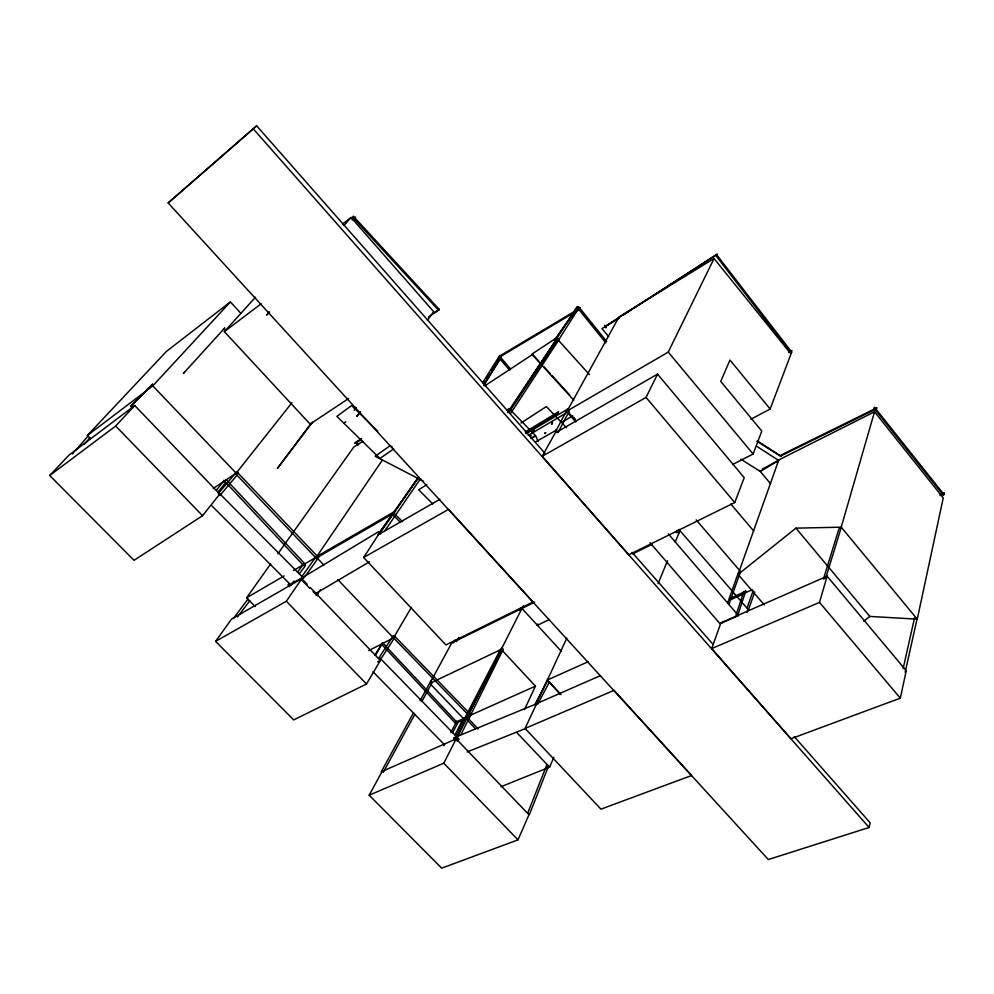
<?xml version="1.0" encoding="UTF-8"?>
<svg xmlns="http://www.w3.org/2000/svg" width="994" height="994" viewBox="0 0 994 994"><rect width="100%" height="100%" fill="white"/><g stroke="black" fill="none" stroke-linecap="round" stroke-linejoin="round"><path stroke-width="1.49" d="M317.011 595.443L317.036 594.598C314.079 594.586 319.919 593.58 316.117 594.971M556.23 430.675L556.342 429.644M533.902 429.756L532.821 430.936L533.529 430.564M532.846 430.949L533.741 429.905M917.251 619.175L943.244 497.957L874.534 411.789L778.811 459.899L738.07 574.42L795.921 528.149L841.222 527.18L917.251 619.175L869.812 616.417L863.736 621.188M544.923 453.326L256.651 125.828L168.172 202.938L768.312 859.549L869.116 827.48L870.135 822.796L794.218 736.542M900.315 698.148L906.242 670.726L827.132 576.197L720.923 622.816L711.679 648.585L790.901 738.753L900.315 698.148L819.503 602.389L827.132 576.197M905.149 672.329L917.325 617.721M903.111 668.714L914.53 617.908M841.222 527.18L874.534 411.789M532.511 433.57L532.449 432.067M738.169 614.155L745.811 590.921L743.661 591.915L736.007 615.137M747.003 612.229L747.985 609.322L679.946 530.634L677.163 532.001M729.211 603.631L740.381 571.997L738.256 572.966L727.658 602.898M748.209 610.453L754.769 591.927M747.14 607.744L753.154 590.821M732.528 464.546L753.117 454.009L761.802 431.098L720.737 381.423L729.956 360.039L770.151 409.031L750.942 419.17M770.151 409.031L790.988 353.988L714.052 258.49L619.001 316.937L567.176 410.982L576.284 421.481M734.752 502.542L744.233 477.704L657.543 374.129L555.099 433.061L542.202 456.308L628.755 554.814L734.752 502.542L646.05 397.426L657.543 374.129M658.053 583.664L667.521 560.728M675.212 542.103L679.946 530.634M501.088 786.664L549.57 767.144L553.844 757.316M517.998 839.855L528.97 814.757L456.159 738.877L382.181 771.356L369.172 795.212L441.709 868.172L517.998 839.855L443.796 763.218L369.172 795.212M676.28 532.598L677.299 530.262M678.144 531.74L679.163 529.404M536.176 703.653L535.431 705.293L547.508 679.772L539.158 697.167M536.934 702.025L538.413 698.782M561.051 694.607L547.47 679.971L566.816 638.098M525.068 728.465L614.019 690.358L691.576 775.519L600.948 809.153L525.068 728.465L536.611 703.628L600.426 675.622M521.018 607.955L520.384 609.31L522.049 608.589L523.304 605.88M524.459 709.629L535.455 686.133L502.281 650.523M533.629 430.924L532.275 433.123M567.176 410.982L668.241 352.087L714.052 258.49M468.385 714.91L456.171 739.486L457.7 741.189M468.907 713.866L501.833 647.628L503.25 649.268L460.918 734.69M532.573 431.943L532.188 432.589M501.933 648.038L521.925 608.415L561.473 651.492M455.066 734.74L463.328 718.438L535.455 686.133M443.796 763.218L456.159 738.877M454.569 737.759L453.463 739.884L455.476 739.611L502.318 649.268L500.38 649.591L455.674 735.635M558.243 432.104L569.214 411.218M555.683 431.371L567.499 408.994M537.779 704.087L549.607 681.66M452.556 732.74L457.687 723.06L456.805 721.184L450.804 732.491M535.219 703.963L548.402 679.051M443.821 745.637L444.703 743.972M383.237 772.363L414.883 714.264M421.903 701.391L431.943 682.965M381.261 771.791L413.566 712.648M420.064 700.758L431.185 680.405M556.516 429.793L556.429 430.327M469.093 717.121L469.988 715.531M552.304 423.084L551.682 424.202L552.515 422.599L552.105 423.618M374.937 654.971L382.218 643.516L375.409 655.357M456.47 641.59L458.893 637.378M453.314 642.944L454.941 640.136M545.221 433.073L544.911 433.62L545.694 432.85M394.283 636.595L411.441 607.297M536.946 625.313L537.729 623.983M307.121 584.186L301.816 578.657L231.552 619.076L215.599 641.366L293.702 719.917L366.5 684.009L380.354 660.488L310.302 587.504M483.966 384.802L501.436 356.672L499.771 357.604L495.646 364.239M484.426 382.292L485.134 381.149M486.551 378.863L488.675 375.459M489.371 374.328L490.079 373.197M491.483 370.948L494.962 365.345M483.531 385.61L501.324 357.107L499.684 355.492L482.575 382.814M530.585 435.707L530.237 436.254L531.082 435.484M363.642 557.485L448.58 509.326L532.958 601.979L445.896 644.92L363.642 557.485L378.478 534.61L439.882 499.286M510.705 413.342L558.752 340.035L557.075 338.233L508.903 411.441M507.536 412.572L556.118 339.911L557.969 338.942L509.475 411.615M382.305 460.172L316.353 557.149L323.845 565.002M215.599 641.366L286.347 601.246L301.816 578.657M384.914 530.672L420.599 478.586M379.223 534.3L417.89 478.089M320.366 589.827L317.223 594.313L315.371 592.573M418.114 477.679L378.043 534.697L418.586 477.605M255.185 606.576L246.587 597.804L270.703 563.884M277.86 553.832L353.802 447.039L362.835 441.311M304.723 576.93L318.652 557.46L316.726 555.82M315.744 557.187L301.754 576.682L303.717 578.346M427.383 320.416L433.707 311.694L351.056 217.475L342.52 224.023M354.46 408.72L355.492 407.304M354.187 410.298L356.25 407.465M290.857 585.292L294.025 581.018M299.269 573.96L305.481 565.598L303.717 563.846L297.492 572.209M289.055 583.515L287.987 584.944L289.788 586.721M237.616 616.963L238.2 616.181M239.368 614.615L249.805 600.687M233.404 618.492L247.978 599.084M360.313 411.814L356.821 416.374L360.573 411.727M269.536 312.054L266.678 315.086L268.964 312.128M213.188 488.464L236.174 473.194L291.95 402.719M217.885 492.241L225.24 482.972L223.712 481.009L216.344 490.253M202.54 515.7L219.749 494.093L134.749 405.54L69.021 455.103L49.7 475.517L134.041 560.33L202.54 515.7L115.689 426.028L49.7 475.517M317.384 595.679L317.807 595.17L316.291 594.996M237.218 474.921L219.885 495.534L218.345 493.496L236.92 471.467L238.436 473.479M184.648 371.98L183.343 373.52L224.768 327.933L223.476 329.461M84.403 444.156L89.982 437.733M72.463 453.935L73.891 452.295M75.308 450.667L87.969 436.13M343.887 225.601L351.056 217.475M348.708 398.457L310.103 424.09L224.346 331.648L255.533 297.169M90.628 438.764L87.373 435.459L152.79 385.883L230.384 301.928L240.797 313.234M115.689 426.028L134.749 405.54M532.685 431.085L533.418 430.303M87.373 435.459L166.47 351.379L230.384 301.928M544.886 433.297L545.569 432.601M168.172 202.938L256.651 125.828M354.87 217.835L355.641 217.127L352.162 219.86M532.622 431.036L533.604 430.178M224.346 331.648L261.198 303.717M343.986 423.059L345.8 421.804M506.853 410.137L509.065 408.609L535.406 435.459L530.958 438.429M393.686 448.94L379.932 458.445L336.867 416.411L351.603 405.552L377.708 431.172M531.815 438.279L535.642 435.72L538.201 441.684M484.774 385.871L532.672 354.423L538.823 361.17M520.968 423.022L546.352 406.558L566.505 427.681M426.898 484.525L418.722 489.781L432.738 503.933M619.175 317.583L604.911 326.703L717.333 254.091L633.65 308.326M622.778 315.284L632.445 309.097M433.111 313.458L439.124 309.706L428.6 316.912M619.088 318.117L601.979 328.629L608.688 336.631M525.267 431.992L558.628 411.702L557.882 413.38L525.59 433.011M562.505 421.99L572.693 415.79M361.654 438.54L355.181 442.479L354.87 443.486L361.344 439.559M574.843 311.197L500.106 355.79L499.46 357.157L574.246 312.563M577.626 309.532L580.409 307.867L579.825 309.246L575.178 312.017M526.236 433.67L567.499 409.217M528.187 435.447L566.232 412.957M369.445 561.821L315.222 593.766L313.11 591.629M246.587 597.804L284.147 575.911M293.541 570.432L315.011 557.932M317.136 556.305L394.991 511.276L394.171 513.053L316.266 558.056M536.027 441.659L555.882 430.402L557.845 432.663M542.202 456.308L646.05 397.426M788.59 352.373L791.957 350.547L789.137 352.348M762.274 469.131L778.426 460.458M368.699 650.598L392.121 638.633M377.633 661.867L380.354 660.488M519.092 609.918L534.673 602.103M521.925 608.415L451.723 642.981L429.806 683.4L501.237 649.405M632.594 553.944L652.089 544.352M537.667 625.226L549.409 619.486M465.602 717.593L456.892 721.681L455.998 723.272L467.342 717.941M466.472 717.171L469.106 715.941M940.287 494.565L944.3 492.701L944.114 493.658L940.088 495.521M456.445 740.629L459.191 739.362L379.981 658.115M547.47 679.971L588.125 661.743M736.902 596.599L752.272 589.715M720.327 623.586L722.514 622.629M711.679 648.585L819.503 602.389M453.885 737.809L537.021 703.578M467.143 751.949L526.186 728.267M423.531 481.27L375.198 456.271L389.921 445.809L392.456 447.138M757.739 441.1L780.986 456.321L756.894 441.274M740.915 459.228L760.261 471.454L778.712 460.471L757.254 446.629M676.566 531.392L678.803 533.306M402.632 521.738L393.537 512.904L392.481 514.519L400.582 522.384M211.896 505.859L290.186 584.323L302.835 577.402L218.369 492.341M309.942 588.423L300.449 578.819L378.59 531.678L380.603 533.778M373.011 671.758L444.405 744.643M394.22 635.762L470.957 714.86L469.938 716.599L393.102 637.452M286.347 601.246L366.5 684.009M152.79 385.883L236.174 473.194M337.786 579.577L393.5 637.924M430.849 684.493L463.328 718.438M516.855 732.603L549.57 767.144M226.135 479.642L304.934 563.909L303.605 565.574L223.799 480.288M386.703 647.156L382.491 642.646L381.547 644.236L456.134 723.967L456.979 722.315L387.548 648.051M358.548 444.89L356.324 442.467L355.939 443.113L357.43 444.74M547.955 680.89L559.908 693.899M478.077 729.062L468.46 718.563L467.615 720.302L475.331 728.714M543.966 366.798L550.117 373.545M552.167 375.782L569.624 394.904M573.799 400.222L531.815 354.175L556.342 337.985L589.454 374.626M573.65 417.231L575.079 418.847M568.58 413.79L575.737 421.878M253.321 128.909L869.116 827.48M632.122 552.403L713.17 644.472M650.001 542.699L719.954 623.673L738.505 615.696L668.266 533.815M739.076 575.601L764.299 604.924M696.198 519.912L740.095 571.041M606.141 327.188L604.476 325.224L605.955 327.871M509.698 370.327L499.808 358.759L500.703 357.467L510.581 369.035M730.826 504.033L753.688 531.007M759.578 470.572L770.524 483.656M795.921 528.149L869.812 616.417M668.241 352.087L753.117 454.009M606.675 341.514L578.843 306.96L577.936 308.289L605.806 342.868M876.733 407.888L876.571 408.77L780.737 455.998L780.949 455.128L876.733 407.888M316.676 594.126C315.62 595.381 317.968 595.269 317.906 593.89L316.676 594.126M841.16 527.752L825.803 577.837L823.454 578.993L838.899 528.92L841.16 527.752M745.488 591.343L744.879 593.194L729.869 600.115L730.478 598.276L745.488 591.343M548.489 766.2L529.429 814.508L527.764 812.968L546.886 764.697L548.489 766.2M943.915 494.391L943.517 495.422L873.962 408.186L874.422 407.192L943.915 494.391M791.721 352.112L791.112 353.143L715.991 255.731L716.674 254.75L791.721 352.112M578.645 308.289L558.566 339.973L557.075 338.059L577.203 306.425L578.645 308.289M394.854 637.353L380.615 659.395L379.174 657.531L393.45 635.501L394.854 637.353M576.632 308.376L554.528 340.283L578.222 307.183L576.632 308.376M439.087 309.246L438.429 310.14L352.559 217.027L353.305 216.17L439.087 309.246M310.936 423.543L277.338 468.497L312.451 422.338L310.936 423.543M318.403 557.373L317.036 559.088L235.503 473.641L236.97 471.976L318.403 557.373M131.829 405.241L130.612 406.546L152.703 384.032L131.829 405.241"/></g></svg>
